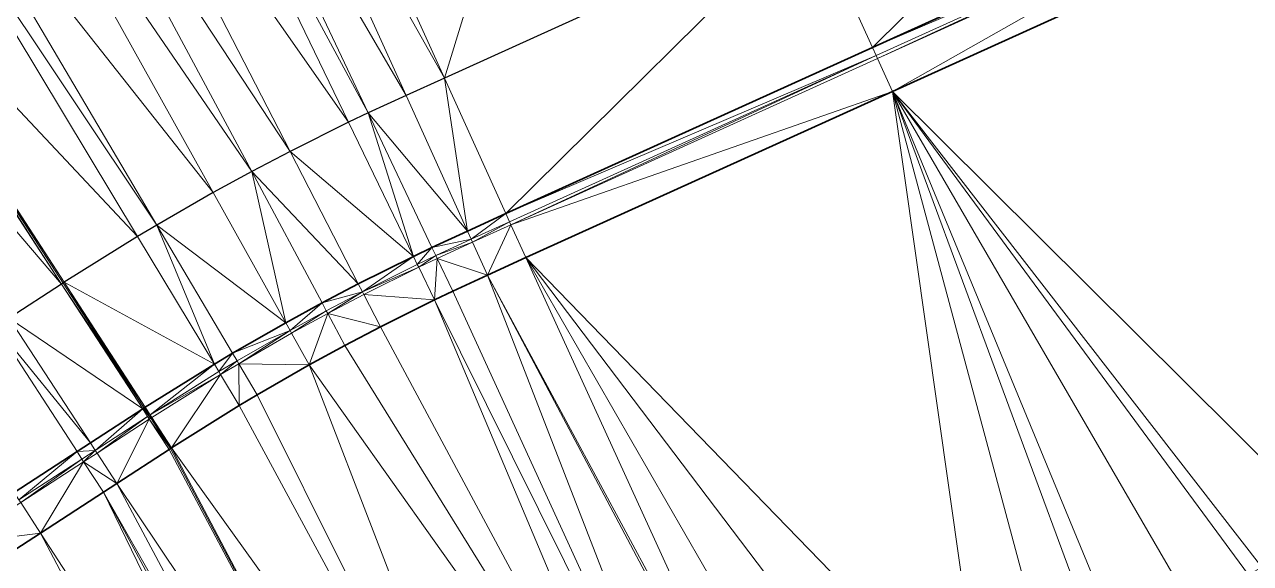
# Model space of a CAD drawing. Header units: metres. Extents: x 246428 to 246884, y 7418966 to 7419490.
# Drawn here: x 246809.11 to 246824.34, y 7419467.41 to 7419474.1 of the extents above; entities that cross this region are included whole.
import ezdxf

# ---------------------------------------------------------------- set-up
doc = ezdxf.new("R2010")
doc.units = ezdxf.units.M
doc.linetypes.add('blank name', pattern=[0])
doc.linetypes.add('HIDDEN', pattern=[9.525, 6.35, -3.175])
doc.layers.add('_12D_UNMAPPED', color=7, linetype='Continuous')
doc.layers.add('BATTER', color=250, linetype='HIDDEN', lineweight=25)
for name, color, linetype, lineweight, true_color in [('KERB_BACK', 7, 'Continuous', 35, 0x5fd2ff), ('KERB_LINE', 7, 'Continuous', 18, 0xb9b9b9), ('KERB_LIP', 7, 'Continuous', 35, 0x5fd2ff), ('KERB_TOP', 7, 'Continuous', 18, 0xb9b9b9)]:
    doc.layers.add(name, color=color, linetype=linetype, lineweight=lineweight, true_color=true_color)

msp = doc.modelspace()

# ---------------------------------------------------------------- linework, layer by layer
at = {"layer": '_12D_UNMAPPED', "color": 3, "linetype": 'blank name', "lineweight": 0}
for points in [[(246814.327, 7419473.438, 35.781), (246811.849, 7419478.9, 34.782), (246816.545, 7419480.65, 34.889)], [(246818.88, 7419475.503, 35.831), (246814.327, 7419473.438, 35.781), (246816.545, 7419480.65, 34.889)], [(246811.381, 7419478.664, 34.78), (246811.849, 7419478.9, 34.782), (246814.327, 7419473.438, 35.781)], [(246811.381, 7419478.664, 34.78), (246813.851, 7419473.222, 35.776), (246810.831, 7419478.398, 34.777)], [(246813.851, 7419473.222, 35.776), (246811.381, 7419478.664, 34.78), (246814.327, 7419473.438, 35.781)], [(246810.831, 7419478.398, 34.777), (246813.382, 7419473.005, 35.771), (246810.545, 7419478.256, 34.775)], [(246813.851, 7419473.222, 35.776), (246813.382, 7419473.005, 35.771), (246810.831, 7419478.398, 34.777)], [(246810.545, 7419478.256, 34.775), (246813.138, 7419472.888, 35.769), (246809.691, 7419477.815, 34.771)], [(246813.382, 7419473.005, 35.771), (246813.138, 7419472.888, 35.769), (246810.545, 7419478.256, 34.775)], [(246809.691, 7419477.815, 34.771), (246812.412, 7419472.526, 35.762), (246809.128, 7419477.512, 34.768)], [(246813.138, 7419472.888, 35.769), (246812.412, 7419472.526, 35.762), (246809.691, 7419477.815, 34.771)], [(246823.433, 7419477.569, 35.881), (246819.644, 7419473.819, 35.849), (246818.88, 7419475.503, 35.831)], [(246824.198, 7419475.884, 35.899), (246819.644, 7419473.819, 35.849), (246823.433, 7419477.569, 35.881)], [(246809.128, 7419477.512, 34.768), (246811.934, 7419472.275, 35.758), (246808.566, 7419477.198, 34.765)], [(246812.412, 7419472.526, 35.762), (246811.934, 7419472.275, 35.758), (246809.128, 7419477.512, 34.768)], [(246808.566, 7419477.198, 34.765), (246811.456, 7419472.014, 35.754), (246807.74, 7419476.717, 34.76)], [(246811.934, 7419472.275, 35.758), (246811.456, 7419472.014, 35.754), (246808.566, 7419477.198, 34.765)], [(246807.74, 7419476.717, 34.76), (246810.755, 7419471.611, 35.749), (246807.458, 7419476.546, 34.759)], [(246811.456, 7419472.014, 35.754), (246810.755, 7419471.611, 35.749), (246807.74, 7419476.717, 34.76)], [(246807.458, 7419476.546, 34.759), (246810.516, 7419471.469, 35.747), (246806.383, 7419475.872, 34.753)], [(246810.755, 7419471.611, 35.749), (246810.516, 7419471.469, 35.747), (246807.458, 7419476.546, 34.759)], [(246806.383, 7419475.872, 34.753), (246809.606, 7419470.9, 35.741), (246806.365, 7419475.86, 34.753)], [(246810.516, 7419471.469, 35.747), (246809.606, 7419470.9, 35.741), (246806.383, 7419475.872, 34.753)], [(246824.198, 7419475.884, 35.899), (246824.243, 7419475.784, 35.899), (246819.644, 7419473.819, 35.849)], [(246806.343, 7419475.846, 34.753), (246809.572, 7419470.878, 35.741), (246805.696, 7419475.42, 34.75)], [(246806.365, 7419475.86, 34.753), (246809.572, 7419470.878, 35.741), (246806.343, 7419475.846, 34.753)], [(246809.606, 7419470.9, 35.741), (246809.591, 7419470.89, 35.741), (246806.365, 7419475.86, 34.753)], [(246809.591, 7419470.89, 35.741), (246809.572, 7419470.878, 35.741), (246806.365, 7419475.86, 34.753)], [(246824.243, 7419475.784, 35.899), (246819.69, 7419473.719, 35.849), (246819.644, 7419473.819, 35.849)], [(246824.243, 7419475.784, 35.899), (246819.706, 7419473.682, 35.699), (246819.69, 7419473.719, 35.849)], [(246824.26, 7419475.748, 35.749), (246819.706, 7419473.682, 35.699), (246824.243, 7419475.784, 35.899)], [(246824.26, 7419475.748, 35.749), (246819.892, 7419473.272, 35.724), (246819.706, 7419473.682, 35.699)], [(246824.446, 7419475.338, 35.774), (246819.892, 7419473.272, 35.724), (246824.26, 7419475.748, 35.749)], [(246809.572, 7419470.878, 35.741), (246808.923, 7419470.456, 35.737), (246805.696, 7419475.42, 34.75)], [(246818.88, 7419475.503, 35.831), (246815.091, 7419471.753, 35.799), (246814.327, 7419473.438, 35.781)], [(246819.644, 7419473.819, 35.849), (246815.091, 7419471.753, 35.799), (246818.88, 7419475.503, 35.831)], [(246819.892, 7419473.272, 35.724), (246824.446, 7419475.338, 35.774), (246825.349, 7419467.851, 35.97)], [(246819.69, 7419473.719, 35.849), (246815.091, 7419471.753, 35.799), (246819.644, 7419473.819, 35.849)], [(246815.137, 7419471.653, 35.799), (246815.091, 7419471.753, 35.799), (246819.69, 7419473.719, 35.849)], [(246815.153, 7419471.616, 35.649), (246815.137, 7419471.653, 35.799), (246819.69, 7419473.719, 35.849)], [(246819.706, 7419473.682, 35.699), (246815.153, 7419471.616, 35.649), (246819.69, 7419473.719, 35.849)], [(246819.892, 7419473.272, 35.724), (246815.153, 7419471.616, 35.649), (246819.706, 7419473.682, 35.699)], [(246814.615, 7419471.537, 35.794), (246813.851, 7419473.222, 35.776), (246814.327, 7419473.438, 35.781)], [(246815.091, 7419471.753, 35.799), (246814.615, 7419471.537, 35.794), (246814.327, 7419473.438, 35.781)], [(246813.851, 7419473.222, 35.776), (246814.615, 7419471.537, 35.794), (246813.382, 7419473.005, 35.771)], [(246819.892, 7419473.272, 35.724), (246815.339, 7419471.207, 35.674), (246815.153, 7419471.616, 35.649)], [(246815.339, 7419471.207, 35.674), (246819.892, 7419473.272, 35.724), (246821.018, 7419465.353, 35.933)], [(246821.018, 7419465.353, 35.933), (246819.892, 7419473.272, 35.724), (246821.883, 7419465.854, 35.939)], [(246821.883, 7419465.854, 35.939), (246819.892, 7419473.272, 35.724), (246822.5, 7419466.212, 35.944)], [(246822.5, 7419466.212, 35.944), (246819.892, 7419473.272, 35.724), (246822.748, 7419466.356, 35.946)], [(246822.748, 7419466.356, 35.946), (246819.892, 7419473.272, 35.724), (246823.613, 7419466.858, 35.954)], [(246823.613, 7419466.858, 35.954), (246819.892, 7419473.272, 35.724), (246824.314, 7419467.264, 35.96)], [(246824.314, 7419467.264, 35.96), (246819.892, 7419473.272, 35.724), (246824.479, 7419467.359, 35.962)], [(246824.479, 7419467.359, 35.962), (246819.892, 7419473.272, 35.724), (246825.349, 7419467.851, 35.97)], [(246813.382, 7419473.005, 35.771), (246813.943, 7419471.222, 35.787), (246813.138, 7419472.888, 35.769)], [(246814.615, 7419471.537, 35.794), (246814.173, 7419471.332, 35.789), (246813.382, 7419473.005, 35.771)], [(246814.173, 7419471.332, 35.789), (246813.943, 7419471.222, 35.787), (246813.382, 7419473.005, 35.771)], [(246813.943, 7419471.222, 35.787), (246812.412, 7419472.526, 35.762), (246813.138, 7419472.888, 35.769)], [(246811.934, 7419472.275, 35.758), (246812.412, 7419472.526, 35.762), (246813.258, 7419470.881, 35.78)], [(246812.412, 7419472.526, 35.762), (246813.943, 7419471.222, 35.787), (246813.258, 7419470.881, 35.78)], [(246811.934, 7419472.275, 35.758), (246812.357, 7419470.398, 35.772), (246811.456, 7419472.014, 35.754)], [(246812.357, 7419470.398, 35.772), (246811.934, 7419472.275, 35.758), (246812.807, 7419470.644, 35.776)], [(246811.934, 7419472.275, 35.758), (246813.258, 7419470.881, 35.78), (246812.807, 7419470.644, 35.776)], [(246811.456, 7419472.014, 35.754), (246812.357, 7419470.398, 35.772), (246810.755, 7419471.611, 35.749)], [(246810.755, 7419471.611, 35.749), (246811.47, 7419469.884, 35.765), (246810.516, 7419471.469, 35.747)], [(246812.357, 7419470.398, 35.772), (246811.696, 7419470.018, 35.767), (246810.755, 7419471.611, 35.749)], [(246811.696, 7419470.018, 35.767), (246811.47, 7419469.884, 35.765), (246810.755, 7419471.611, 35.749)], [(246815.091, 7419471.753, 35.799), (246814.66, 7419471.437, 35.794), (246814.615, 7419471.537, 35.794)], [(246815.137, 7419471.653, 35.799), (246814.66, 7419471.437, 35.794), (246815.091, 7419471.753, 35.799)], [(246815.137, 7419471.653, 35.799), (246814.677, 7419471.4, 35.644), (246814.66, 7419471.437, 35.794)], [(246815.153, 7419471.616, 35.649), (246814.677, 7419471.4, 35.644), (246815.137, 7419471.653, 35.799)], [(246815.153, 7419471.616, 35.649), (246814.863, 7419470.99, 35.669), (246814.677, 7419471.4, 35.644)], [(246815.339, 7419471.207, 35.674), (246814.863, 7419470.99, 35.669), (246815.153, 7419471.616, 35.649)], [(246810.516, 7419471.469, 35.747), (246811.47, 7419469.884, 35.765), (246809.606, 7419470.9, 35.741)], [(246814.615, 7419471.537, 35.794), (246814.66, 7419471.437, 35.794), (246814.173, 7419471.332, 35.789)], [(246814.173, 7419471.332, 35.789), (246813.991, 7419471.123, 35.787), (246813.943, 7419471.222, 35.787)], [(246814.22, 7419471.233, 35.789), (246813.991, 7419471.123, 35.787), (246814.173, 7419471.332, 35.789)], [(246814.66, 7419471.437, 35.794), (246814.22, 7419471.233, 35.789), (246814.173, 7419471.332, 35.789)], [(246814.66, 7419471.437, 35.794), (246814.677, 7419471.4, 35.644), (246814.22, 7419471.233, 35.789)], [(246814.677, 7419471.4, 35.644), (246814.238, 7419471.197, 35.639), (246814.22, 7419471.233, 35.789)], [(246814.677, 7419471.4, 35.644), (246814.863, 7419470.99, 35.669), (246814.238, 7419471.197, 35.639)], [(246813.943, 7419471.222, 35.787), (246813.309, 7419470.783, 35.78), (246813.258, 7419470.881, 35.78)], [(246813.991, 7419471.123, 35.787), (246813.309, 7419470.783, 35.78), (246813.943, 7419471.222, 35.787)], [(246814.22, 7419471.233, 35.789), (246814.009, 7419471.087, 35.637), (246813.991, 7419471.123, 35.787)], [(246814.238, 7419471.197, 35.639), (246814.009, 7419471.087, 35.637), (246814.22, 7419471.233, 35.789)], [(246814.238, 7419471.197, 35.639), (246814.204, 7419470.682, 35.662), (246814.009, 7419471.087, 35.637)], [(246814.43, 7419470.79, 35.664), (246814.204, 7419470.682, 35.662), (246814.238, 7419471.197, 35.639)], [(246814.863, 7419470.99, 35.669), (246814.43, 7419470.79, 35.664), (246814.238, 7419471.197, 35.639)], [(246814.863, 7419470.99, 35.669), (246815.339, 7419471.207, 35.674), (246818.641, 7419463.973, 35.914)], [(246818.641, 7419463.973, 35.914), (246815.339, 7419471.207, 35.674), (246819.288, 7419464.349, 35.919)], [(246819.288, 7419464.349, 35.919), (246815.339, 7419471.207, 35.674), (246820.153, 7419464.851, 35.926)], [(246820.153, 7419464.851, 35.926), (246815.339, 7419471.207, 35.674), (246821.018, 7419465.353, 35.933)], [(246813.991, 7419471.123, 35.787), (246814.009, 7419471.087, 35.637), (246813.309, 7419470.783, 35.78)], [(246814.009, 7419471.087, 35.637), (246813.327, 7419470.747, 35.63), (246813.309, 7419470.783, 35.78)], [(246814.009, 7419471.087, 35.637), (246814.204, 7419470.682, 35.662), (246813.327, 7419470.747, 35.63)], [(246809.572, 7419470.878, 35.741), (246810.58, 7419469.327, 35.759), (246808.923, 7419470.456, 35.737)], [(246809.591, 7419470.89, 35.741), (246810.598, 7419469.338, 35.759), (246809.572, 7419470.878, 35.741)], [(246810.598, 7419469.338, 35.759), (246810.58, 7419469.327, 35.759), (246809.572, 7419470.878, 35.741)], [(246809.606, 7419470.9, 35.741), (246810.598, 7419469.338, 35.759), (246809.591, 7419470.89, 35.741)], [(246810.612, 7419469.347, 35.76), (246810.598, 7419469.338, 35.759), (246809.606, 7419470.9, 35.741)], [(246811.47, 7419469.884, 35.765), (246810.612, 7419469.347, 35.76), (246809.606, 7419470.9, 35.741)], [(246813.258, 7419470.881, 35.78), (246813.309, 7419470.783, 35.78), (246812.807, 7419470.644, 35.776)], [(246814.43, 7419470.79, 35.664), (246814.863, 7419470.99, 35.669), (246817.761, 7419463.52, 35.905)], [(246814.863, 7419470.99, 35.669), (246818.598, 7419463.945, 35.914), (246817.761, 7419463.52, 35.905)], [(246818.598, 7419463.945, 35.914), (246814.863, 7419470.99, 35.669), (246818.641, 7419463.973, 35.914)], [(246813.309, 7419470.783, 35.78), (246812.859, 7419470.547, 35.776), (246812.807, 7419470.644, 35.776)], [(246813.309, 7419470.783, 35.78), (246812.878, 7419470.512, 35.626), (246812.859, 7419470.547, 35.776)], [(246813.327, 7419470.747, 35.63), (246812.878, 7419470.512, 35.626), (246813.309, 7419470.783, 35.78)], [(246813.327, 7419470.747, 35.63), (246813.533, 7419470.347, 35.655), (246812.878, 7419470.512, 35.626)], [(246814.204, 7419470.682, 35.662), (246813.533, 7419470.347, 35.655), (246813.327, 7419470.747, 35.63)], [(246814.204, 7419470.682, 35.662), (246814.43, 7419470.79, 35.664), (246817.761, 7419463.52, 35.905)], [(246812.411, 7419470.302, 35.772), (246812.357, 7419470.398, 35.772), (246812.807, 7419470.644, 35.776)], [(246812.859, 7419470.547, 35.776), (246812.411, 7419470.302, 35.772), (246812.807, 7419470.644, 35.776)], [(246812.43, 7419470.267, 35.622), (246812.411, 7419470.302, 35.772), (246812.859, 7419470.547, 35.776)], [(246812.878, 7419470.512, 35.626), (246812.43, 7419470.267, 35.622), (246812.859, 7419470.547, 35.776)], [(246813.533, 7419470.347, 35.655), (246814.204, 7419470.682, 35.662), (246817.306, 7419463.314, 35.9)], [(246814.204, 7419470.682, 35.662), (246817.306, 7419463.314, 35.9), (246817.306, 7419463.314, 35.9)], [(246814.204, 7419470.682, 35.662), (246817.761, 7419463.52, 35.905), (246817.306, 7419463.314, 35.9)], [(246808.923, 7419470.456, 35.737), (246809.931, 7419468.905, 35.755), (246808.756, 7419470.347, 35.735)], [(246810.58, 7419469.327, 35.759), (246809.931, 7419468.905, 35.755), (246808.923, 7419470.456, 35.737)], [(246812.357, 7419470.398, 35.772), (246812.411, 7419470.302, 35.772), (246811.696, 7419470.018, 35.767)], [(246812.649, 7419469.874, 35.647), (246812.43, 7419470.267, 35.622), (246812.878, 7419470.512, 35.626)], [(246813.091, 7419470.115, 35.651), (246812.649, 7419469.874, 35.647), (246812.878, 7419470.512, 35.626)], [(246813.533, 7419470.347, 35.655), (246813.091, 7419470.115, 35.651), (246812.878, 7419470.512, 35.626)], [(246809.931, 7419468.905, 35.755), (246809.764, 7419468.796, 35.754), (246808.756, 7419470.347, 35.735)], [(246809.764, 7419468.796, 35.754), (246808.983, 7419468.288, 35.748), (246808.756, 7419470.347, 35.735)], [(246812.411, 7419470.302, 35.772), (246811.752, 7419469.924, 35.767), (246811.696, 7419470.018, 35.767)], [(246812.411, 7419470.302, 35.772), (246811.773, 7419469.889, 35.617), (246811.752, 7419469.924, 35.767)], [(246812.43, 7419470.267, 35.622), (246811.773, 7419469.889, 35.617), (246812.411, 7419470.302, 35.772)], [(246811.773, 7419469.889, 35.617), (246812.43, 7419470.267, 35.622), (246812.649, 7419469.874, 35.647)], [(246813.091, 7419470.115, 35.651), (246813.533, 7419470.347, 35.655), (246817.306, 7419463.314, 35.9)], [(246812.649, 7419469.874, 35.647), (246813.091, 7419470.115, 35.651), (246817.306, 7419463.314, 35.9)], [(246811.696, 7419470.018, 35.767), (246811.527, 7419469.79, 35.765), (246811.47, 7419469.884, 35.765)], [(246811.752, 7419469.924, 35.767), (246811.527, 7419469.79, 35.765), (246811.696, 7419470.018, 35.767)], [(246811.47, 7419469.884, 35.765), (246810.672, 7419469.255, 35.76), (246810.612, 7419469.347, 35.76)], [(246811.527, 7419469.79, 35.765), (246810.672, 7419469.255, 35.76), (246811.47, 7419469.884, 35.765)], [(246811.527, 7419469.79, 35.765), (246811.548, 7419469.755, 35.615), (246810.672, 7419469.255, 35.76)], [(246811.752, 7419469.924, 35.767), (246811.548, 7419469.755, 35.615), (246811.527, 7419469.79, 35.765)], [(246811.773, 7419469.889, 35.617), (246811.548, 7419469.755, 35.615), (246811.752, 7419469.924, 35.767)], [(246811.773, 7419469.889, 35.617), (246811.78, 7419469.37, 35.64), (246811.548, 7419469.755, 35.615)], [(246812.001, 7419469.502, 35.642), (246811.78, 7419469.37, 35.64), (246811.773, 7419469.889, 35.617)], [(246812.001, 7419469.502, 35.642), (246811.773, 7419469.889, 35.617), (246812.649, 7419469.874, 35.647)], [(246812.001, 7419469.502, 35.642), (246812.649, 7419469.874, 35.647), (246815.493, 7419462.492, 35.88)], [(246812.649, 7419469.874, 35.647), (246817.306, 7419463.314, 35.9), (246815.493, 7419462.492, 35.88)], [(246811.548, 7419469.755, 35.615), (246810.694, 7419469.222, 35.61), (246810.672, 7419469.255, 35.76)], [(246811.548, 7419469.755, 35.615), (246810.939, 7419468.844, 35.635), (246810.694, 7419469.222, 35.61)], [(246811.78, 7419469.37, 35.64), (246810.939, 7419468.844, 35.635), (246811.548, 7419469.755, 35.615)], [(246811.78, 7419469.37, 35.64), (246812.001, 7419469.502, 35.642), (246815.493, 7419462.492, 35.88)], [(246810.58, 7419469.327, 35.759), (246809.991, 7419468.812, 35.755), (246809.931, 7419468.905, 35.755)], [(246810.64, 7419469.234, 35.759), (246809.991, 7419468.812, 35.755), (246810.58, 7419469.327, 35.759)], [(246810.598, 7419469.338, 35.759), (246810.658, 7419469.246, 35.759), (246810.58, 7419469.327, 35.759)], [(246810.658, 7419469.246, 35.759), (246810.64, 7419469.234, 35.759), (246810.58, 7419469.327, 35.759)], [(246810.612, 7419469.347, 35.76), (246810.672, 7419469.255, 35.76), (246810.598, 7419469.338, 35.759)], [(246810.672, 7419469.255, 35.76), (246810.658, 7419469.246, 35.759), (246810.598, 7419469.338, 35.759)], [(246810.939, 7419468.844, 35.635), (246811.78, 7419469.37, 35.64), (246815.493, 7419462.492, 35.88)], [(246811.78, 7419469.37, 35.64), (246815.493, 7419462.492, 35.88), (246815.493, 7419462.492, 35.88)], [(246810.64, 7419469.234, 35.759), (246810.013, 7419468.779, 35.605), (246809.991, 7419468.812, 35.755)], [(246810.662, 7419469.201, 35.609), (246810.013, 7419468.779, 35.605), (246810.64, 7419469.234, 35.759)], [(246810.662, 7419469.201, 35.609), (246810.258, 7419468.402, 35.63), (246810.013, 7419468.779, 35.605)], [(246810.907, 7419468.824, 35.634), (246810.258, 7419468.402, 35.63), (246810.662, 7419469.201, 35.609)], [(246810.658, 7419469.246, 35.759), (246810.68, 7419469.212, 35.609), (246810.64, 7419469.234, 35.759)], [(246810.68, 7419469.212, 35.609), (246810.662, 7419469.201, 35.609), (246810.64, 7419469.234, 35.759)], [(246810.672, 7419469.255, 35.76), (246810.694, 7419469.222, 35.61), (246810.658, 7419469.246, 35.759)], [(246810.694, 7419469.222, 35.61), (246810.68, 7419469.212, 35.609), (246810.658, 7419469.246, 35.759)], [(246810.68, 7419469.212, 35.609), (246810.925, 7419468.835, 35.634), (246810.662, 7419469.201, 35.609)], [(246810.925, 7419468.835, 35.634), (246810.907, 7419468.824, 35.634), (246810.662, 7419469.201, 35.609)], [(246810.694, 7419469.222, 35.61), (246810.939, 7419468.844, 35.635), (246810.68, 7419469.212, 35.609)], [(246810.939, 7419468.844, 35.635), (246810.925, 7419468.835, 35.634), (246810.68, 7419469.212, 35.609)], [(246809.931, 7419468.905, 35.755), (246809.991, 7419468.812, 35.755), (246809.764, 7419468.796, 35.754)], [(246809.764, 7419468.796, 35.754), (246809.043, 7419468.196, 35.748), (246808.983, 7419468.288, 35.748)], [(246809.824, 7419468.704, 35.754), (246809.043, 7419468.196, 35.748), (246809.764, 7419468.796, 35.754)], [(246809.991, 7419468.812, 35.755), (246809.824, 7419468.704, 35.754), (246809.764, 7419468.796, 35.754)], [(246809.991, 7419468.812, 35.755), (246809.846, 7419468.67, 35.604), (246809.824, 7419468.704, 35.754)], [(246810.013, 7419468.779, 35.605), (246809.846, 7419468.67, 35.604), (246809.991, 7419468.812, 35.755)], [(246810.013, 7419468.779, 35.605), (246810.258, 7419468.402, 35.63), (246809.846, 7419468.67, 35.604)], [(246810.258, 7419468.402, 35.63), (246810.907, 7419468.824, 35.634), (246814.516, 7419462.048, 35.869)], [(246810.907, 7419468.824, 35.634), (246810.925, 7419468.835, 35.634), (246814.516, 7419462.048, 35.869)], [(246810.907, 7419468.824, 35.634), (246814.516, 7419462.048, 35.869), (246814.516, 7419462.048, 35.869)], [(246810.907, 7419468.824, 35.634), (246814.516, 7419462.048, 35.869), (246814.516, 7419462.048, 35.869)], [(246810.925, 7419468.835, 35.634), (246810.939, 7419468.844, 35.635), (246814.516, 7419462.048, 35.869)], [(246810.939, 7419468.844, 35.635), (246815.493, 7419462.492, 35.88), (246814.516, 7419462.048, 35.869)], [(246809.824, 7419468.704, 35.754), (246809.065, 7419468.163, 35.598), (246809.043, 7419468.196, 35.748)], [(246809.846, 7419468.67, 35.604), (246809.065, 7419468.163, 35.598), (246809.824, 7419468.704, 35.754)], [(246809.846, 7419468.67, 35.604), (246809.31, 7419467.785, 35.623), (246809.065, 7419468.163, 35.598)], [(246810.091, 7419468.293, 35.629), (246809.31, 7419467.785, 35.623), (246809.846, 7419468.67, 35.604)], [(246810.258, 7419468.402, 35.63), (246810.091, 7419468.293, 35.629), (246809.846, 7419468.67, 35.604)], [(246809.31, 7419467.785, 35.623), (246810.091, 7419468.293, 35.629), (246813.375, 7419461.531, 35.857)], [(246810.091, 7419468.293, 35.629), (246810.258, 7419468.402, 35.63), (246813.821, 7419461.733, 35.861)], [(246810.091, 7419468.293, 35.629), (246813.821, 7419461.733, 35.861), (246813.663, 7419461.661, 35.86)], [(246810.091, 7419468.293, 35.629), (246813.663, 7419461.661, 35.86), (246813.663, 7419461.661, 35.86)], [(246810.091, 7419468.293, 35.629), (246813.663, 7419461.661, 35.86), (246813.375, 7419461.531, 35.857)], [(246810.258, 7419468.402, 35.63), (246813.821, 7419461.733, 35.861), (246813.821, 7419461.733, 35.861)], [(246810.258, 7419468.402, 35.63), (246814.516, 7419462.048, 35.869), (246813.821, 7419461.733, 35.861)], [(246809.065, 7419468.163, 35.598), (246809.31, 7419467.785, 35.623), (246808.281, 7419467.653, 35.593)], [(246809.31, 7419467.785, 35.623), (246808.526, 7419467.276, 35.618), (246808.281, 7419467.653, 35.593)], [(246808.526, 7419467.276, 35.618), (246809.31, 7419467.785, 35.623), (246812.751, 7419461.25, 35.85)], [(246809.31, 7419467.785, 35.623), (246813.375, 7419461.531, 35.857), (246812.751, 7419461.25, 35.85)], [(246809.31, 7419467.785, 35.623), (246812.751, 7419461.25, 35.85), (246812.751, 7419461.25, 35.85)]]:
    msp.add_3dface(points, dxfattribs=at)
at = {"layer": 'BATTER'}
msp.add_polyline3d([(246823.433, 7419477.569, 35.881), (246818.88, 7419475.503, 35.831), (246814.327, 7419473.438, 35.781), (246813.851, 7419473.222, 35.776), (246813.382, 7419473.005, 35.771), (246813.138, 7419472.888, 35.769), (246812.412, 7419472.526, 35.762), (246811.934, 7419472.275, 35.758), (246811.456, 7419472.014, 35.754), (246810.755, 7419471.611, 35.749), (246810.516, 7419471.469, 35.747), (246809.606, 7419470.9, 35.741), (246809.591, 7419470.89, 35.741), (246809.572, 7419470.878, 35.741), (246808.923, 7419470.456, 35.737)], dxfattribs=at)
at = {"layer": 'KERB_BACK'}
msp.add_polyline3d([(246824.198, 7419475.884, 35.899), (246819.644, 7419473.819, 35.849), (246815.091, 7419471.753, 35.799), (246814.615, 7419471.537, 35.794), (246814.173, 7419471.332, 35.789), (246813.943, 7419471.222, 35.787), (246813.258, 7419470.881, 35.78), (246812.807, 7419470.644, 35.776), (246812.357, 7419470.398, 35.772), (246811.696, 7419470.018, 35.767), (246811.47, 7419469.884, 35.765), (246810.612, 7419469.347, 35.76), (246810.598, 7419469.338, 35.759), (246810.58, 7419469.327, 35.759), (246809.931, 7419468.905, 35.755), (246809.764, 7419468.796, 35.754), (246808.983, 7419468.288, 35.748)], dxfattribs=at)
at = {"layer": 'KERB_LINE'}
msp.add_polyline3d([(246824.26, 7419475.748, 35.749), (246819.706, 7419473.682, 35.699), (246815.153, 7419471.616, 35.649), (246814.677, 7419471.4, 35.644), (246814.238, 7419471.197, 35.639), (246814.009, 7419471.087, 35.637), (246813.327, 7419470.747, 35.63), (246812.878, 7419470.512, 35.626), (246812.43, 7419470.267, 35.622), (246811.773, 7419469.889, 35.617), (246811.548, 7419469.755, 35.615), (246810.694, 7419469.222, 35.61), (246810.68, 7419469.212, 35.609), (246810.662, 7419469.201, 35.609), (246810.013, 7419468.779, 35.605), (246809.846, 7419468.67, 35.604), (246809.065, 7419468.163, 35.598)], dxfattribs=at)
at = {"layer": 'KERB_LIP'}
msp.add_polyline3d([(246824.446, 7419475.338, 35.774), (246819.892, 7419473.272, 35.724), (246815.339, 7419471.207, 35.674), (246814.863, 7419470.99, 35.669), (246814.43, 7419470.79, 35.664), (246814.204, 7419470.682, 35.662), (246813.533, 7419470.347, 35.655), (246813.091, 7419470.115, 35.651), (246812.649, 7419469.874, 35.647), (246812.001, 7419469.502, 35.642), (246811.78, 7419469.37, 35.64), (246810.939, 7419468.844, 35.635), (246810.925, 7419468.835, 35.634), (246810.907, 7419468.824, 35.634), (246810.258, 7419468.402, 35.63), (246810.091, 7419468.293, 35.629), (246809.31, 7419467.785, 35.623), (246808.526, 7419467.276, 35.618)], dxfattribs=at)
at = {"layer": 'KERB_TOP'}
msp.add_polyline3d([(246824.243, 7419475.784, 35.899), (246819.69, 7419473.719, 35.849), (246815.137, 7419471.653, 35.799), (246814.66, 7419471.437, 35.794), (246814.22, 7419471.233, 35.789), (246813.991, 7419471.123, 35.787), (246813.309, 7419470.783, 35.78), (246812.859, 7419470.547, 35.776), (246812.411, 7419470.302, 35.772), (246811.752, 7419469.924, 35.767), (246811.527, 7419469.79, 35.765), (246810.672, 7419469.255, 35.76), (246810.658, 7419469.246, 35.759), (246810.64, 7419469.234, 35.759), (246809.991, 7419468.812, 35.755), (246809.824, 7419468.704, 35.754), (246809.043, 7419468.196, 35.748)], dxfattribs=at)

doc.saveas('drawing.dxf')
